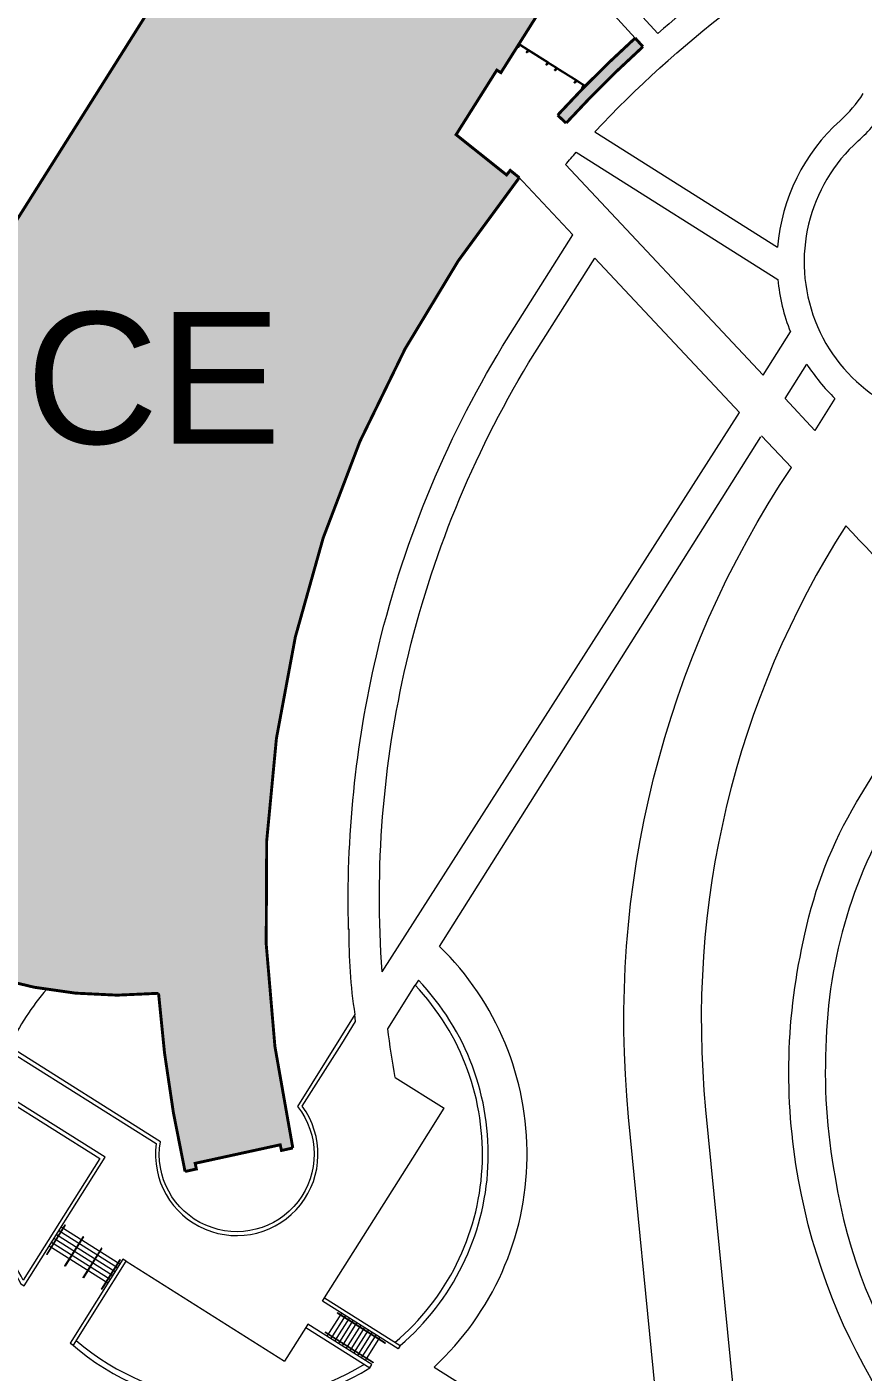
# Model space of a CAD drawing. Header units: feet. Extents: x 6763715 to 6770513, y 1886699 to 1891873.
# Drawn here: x 6766711 to 6766927, y 1889527.2 to 1889874.7 of the extents above; entities that cross this region are included whole.
import ezdxf

# ---------------------------------------------------------------- set-up
doc = ezdxf.new("R2010")
doc.units = ezdxf.units.FT
doc.header["$LTSCALE"] = 48
doc.header["$MEASUREMENT"] = 0
doc.linetypes.add('PHANTOM2', pattern=[1.25, 0.625, -0.125, 0.125, -0.125, 0.125, -0.125])
doc.layers.get('0').update_dxf_attribs({"lineweight": 0})
doc.layers.add('A-WALL', color=5, linetype='Continuous')
doc.layers.add('C-BLDG', color=7, linetype='Continuous')
for name, color, linetype, lineweight in [('C-BLDG-HTCH', 253, 'Continuous', 0), ('C-BLDG-IDEN', 7, 'Continuous', 50), ('C-PROP', 7, 'PHANTOM2', 0), ('C-ROAD', 5, 'Continuous', 0), ('L-SITE-WALK', 6, 'Continuous', 0), ('L-SITE-WALL', 32, 'Continuous', 0)]:
    doc.layers.add(name, color=color, linetype=linetype, lineweight=lineweight)
doc.styles.add('Campus_Base_Map_NEW$0$STANDARD', font='arial.ttf', dxfattribs={"height": 3.8})

# ---------------------------------------------------------------- blocks, each defined once
blk = doc.blocks.new('*U69')
at = {"color": 0, "linetype": 'ByBlock'}
for points in [[(-0.5, 0), (0.5, 0, -0.414213562373095), (1, -0.5), (1, -7.5, -0.414213562373095), (0.5, -8), (-0.5, -8, -0.414213562373095), (-1, -7.5), (-1, -0.5, -0.414213562373095)], [(-0.5000000000000001, -0.25), (0.4999999999999998, -0.25, -0.4142135623730951), (0.75, -0.5), (0.75, -7.5, -0.4142135623730951), (0.5, -7.75), (-0.5, -7.75, -0.4142135623730951), (-0.75, -7.5), (-0.75, -0.5, -0.4142135623730951)]]:
    blk.add_lwpolyline(points, format="xyb", close=True, dxfattribs=at)

msp = doc.modelspace()

# ---------------------------------------------------------------- hatches: boundary and pattern name
at = {"layer": 'C-BLDG-HTCH'}
h = msp.add_hatch(color=256, dxfattribs=at)
edge = h.paths.add_edge_path(flags=17)
edge.add_line((6766850.27598465, 1889849.813827736), (6766848.073580117, 1889851.850879895))
edge.add_arc((6767069.450795732, 1889649.237386891), 300.1001485182415, 132.1374140278411, 137.533973181495, ccw=False)
edge.add_line((6766868.110309579, 1889871.77301949), (6766870.122915232, 1889869.548304205))
edge.add_arc((6767069.454552049, 1889649.23355339), 297.1055214281985, 132.1374865526751, 137.5369500537869)
edge = h.paths.add_edge_path()
edge.add_line((6766813.801168502, 1889969.197551521), (6766814.868024173, 1889970.889242681))
edge.add_line((6766814.868024172, 1889970.88924268), (6766866.605578781, 1889938.261240071))
edge.add_line((6766866.605578782, 1889938.261240072), (6766865.53872311, 1889936.569548912))
edge.add_line((6766865.538723109, 1889936.569548912), (6766875.829846115, 1889930.079509117))
edge.add_line((6766875.829846116, 1889930.079509117), (6766833.422332947, 1889862.834785169))
edge.add_line((6766833.422332947, 1889862.834785169), (6766832.365024266, 1889863.50157104))
edge.add_line((6766832.365024266, 1889863.501571041), (6766821.844091404, 1889846.818743763))
edge.add_line((6766821.844091404, 1889846.818743763), (6766834.888947013, 1889836.414863637))
edge.add_line((6766834.888947012, 1889836.414863637), (6766835.832054717, 1889837.597374746))
edge.add_line((6766835.832054717, 1889837.597374746), (6766838.169631819, 1889835.717005127))
edge.add_arc((6767069.133289323, 1889649.648840728), 296.589906925715, 141.1445033920521, 192.5739488538867)
edge.add_line((6766779.656840385, 1889585.081369039), (6766776.725585005, 1889584.442656914))
edge.add_line((6766776.725585004, 1889584.442656914), (6766776.402662779, 1889585.907489527))
edge.add_line((6766776.40266278, 1889585.907489527), (6766754.421824355, 1889581.117927995))
edge.add_line((6766754.421824355, 1889581.117927995), (6766754.741176667, 1889579.652317507))
edge.add_line((6766754.741176667, 1889579.652317507), (6766751.809927098, 1889579.01360665))
edge.add_arc((6767069.054455036, 1889649.673546319), 325.0183342223041, 184.3469887031011, 192.5565404927277, ccw=False)
edge.add_arc((6766734.446754383, 1889739.635344699), 115.0793024872632, 237.7626674252291, 275.24720100839306, ccw=False)
edge.add_line((6766673.060287181, 1889642.296002676), (6766648.833772982, 1889603.880515944))
edge.add_line((6766648.833772982, 1889603.880515944), (6766639.705689438, 1889609.637091336))
edge.add_line((6766639.705689439, 1889609.637091336), (6766637.03855026, 1889605.407863438))
edge.add_line((6766637.03855026, 1889605.407863437), (6766598.200140729, 1889629.901091559))
edge.add_line((6766598.200140728, 1889629.901091559), (6766600.867279906, 1889634.130319457))
edge.add_line((6766600.867279907, 1889634.130319457), (6766591.73919637, 1889639.886894844))
edge.add_line((6766591.739196369, 1889639.886894844), (6766613.076309998, 1889673.720718348))
edge.add_line((6766613.076309999, 1889673.720718348), (6766614.498784217, 1889675.976306467))
edge.add_line((6766614.498784216, 1889675.976306467), (6766609.141762337, 1889679.35468268))
edge.add_line((6766609.141762337, 1889679.354682681), (6766608.052680299, 1889677.627747629))
edge.add_line((6766608.0526803, 1889677.627747629), (6766583.558402062, 1889693.0749287))
edge.add_line((6766583.558402062, 1889693.0749287), (6766592.393300595, 1889707.084246118))
edge.add_line((6766592.393300595, 1889707.084246118), (6766594.137732857, 1889705.984129562))
edge.add_line((6766594.137732857, 1889705.984129562), (6766596.598452133, 1889709.924821867))
edge.add_line((6766596.598452133, 1889709.924821867), (6766624.722817505, 1889692.188346416))
edge.add_line((6766624.722817505, 1889692.188346416), (6766683.310974996, 1889785.090386219))
edge.add_line((6766683.310974995, 1889785.090386219), (6766677.953952909, 1889788.468762105))
edge.add_line((6766677.95395291, 1889788.468762105), (6766676.86487108, 1889786.741827381))
edge.add_line((6766676.864871079, 1889786.741827381), (6766652.370592841, 1889802.189008453))
edge.add_line((6766652.370592842, 1889802.189008452), (6766661.205491373, 1889816.19832587))
edge.add_line((6766661.205491373, 1889816.198325871), (6766662.932426099, 1889815.10924404))
edge.add_line((6766662.932426099, 1889815.10924404), (6766665.410642914, 1889819.038901619))
edge.add_line((6766665.410642913, 1889819.038901619), (6766693.535008286, 1889801.302426175))
edge.add_line((6766693.535008286, 1889801.302426175), (6766752.123165751, 1889894.204465971))
edge.add_line((6766752.123165751, 1889894.204465971), (6766746.766143906, 1889897.582842163))
edge.add_line((6766746.766143907, 1889897.582842163), (6766745.677061871, 1889895.855907111))
edge.add_line((6766745.677061871, 1889895.855907111), (6766721.182783633, 1889911.303088182))
edge.add_line((6766721.182783632, 1889911.303088182), (6766730.017682162, 1889925.3124056))
edge.add_line((6766730.017682162, 1889925.3124056), (6766731.744616887, 1889924.223323769))
edge.add_line((6766731.744616887, 1889924.223323768), (6766734.2228337, 1889928.152981348))
edge.add_line((6766734.222833701, 1889928.152981348), (6766762.347199077, 1889910.416505905))
edge.add_line((6766762.347199077, 1889910.416505905), (6766803.510047302, 1889975.687590177))
edge.add_line((6766803.510047302, 1889975.687590177), (6766813.801168502, 1889969.197551521))

# ---------------------------------------------------------------- linework, layer by layer
at = {"layer": 'A-WALL'}
for points in [[(6766838.25683535, 1889870.03209005), (6766838.327322481, 1889869.98763773), (6766838.332879023, 1889869.996448622), (6766838.271202782, 1889870.035344401), (6766838.304542022, 1889870.08820975), (6766838.366218262, 1889870.049313971), (6766838.371774802, 1889870.058124862), (6766838.30128767, 1889870.102577182)], [(6766840.435427793, 1889868.682802964), (6766838.285570214, 1889870.038598754), (6766838.307796372, 1889870.073842319), (6766840.457653953, 1889868.71804653), (6766840.435427792, 1889868.682802963)], [(6766840.44193643, 1889868.654068141), (6766840.371449296, 1889868.698520461), (6766840.377005838, 1889868.707331353), (6766840.438682077, 1889868.668435574), (6766840.472021316, 1889868.721300922), (6766840.410345078, 1889868.760196702), (6766840.415901616, 1889868.769007592), (6766840.486388749, 1889868.724555273)], [(6766840.44193643, 1889868.654068141), (6766840.512423562, 1889868.609615821), (6766840.517980102, 1889868.618426713), (6766840.456303862, 1889868.657322492), (6766840.489643102, 1889868.710187841), (6766840.551319342, 1889868.671292062), (6766840.556875882, 1889868.680102953), (6766840.486388749, 1889868.724555273)], [(6766845.510501274, 1889865.482236103), (6766840.470671363, 1889868.660576956), (6766840.492897523, 1889868.695820522), (6766845.532727432, 1889865.517479668), (6766845.510501273, 1889865.482236101)], [(6766845.517009905, 1889865.453501127), (6766845.446522773, 1889865.497953447), (6766845.452079313, 1889865.506764338), (6766845.513755553, 1889865.467868559), (6766845.547094793, 1889865.520733908), (6766845.485418553, 1889865.559629687), (6766845.490975091, 1889865.568440578), (6766845.561462225, 1889865.523988258)], [(6766845.517009905, 1889865.453501127), (6766845.587497038, 1889865.409048806), (6766845.593053577, 1889865.417859698), (6766845.531377338, 1889865.456755478), (6766845.564716578, 1889865.509620827), (6766845.626392816, 1889865.470725046), (6766845.631949358, 1889865.479535937), (6766845.561462225, 1889865.523988258)], [(6766847.766089485, 1889864.059761873), (6766845.545744838, 1889865.460009942), (6766845.567970999, 1889865.495253507), (6766847.788315644, 1889864.095005439), (6766847.766089484, 1889864.059761872)], [(6766847.772598116, 1889864.031026898), (6766847.702110984, 1889864.075479218), (6766847.707667524, 1889864.08429011), (6766847.769343765, 1889864.04539433), (6766847.802683005, 1889864.098259679), (6766847.741006764, 1889864.137155458), (6766847.746563304, 1889864.145966349), (6766847.817050437, 1889864.101514029)], [(6766847.772598116, 1889864.031026898), (6766847.843085249, 1889863.986574577), (6766847.848641789, 1889863.995385469), (6766847.786965549, 1889864.034281249), (6766847.820304789, 1889864.087146598), (6766847.881981028, 1889864.048250818), (6766847.887537569, 1889864.057061709), (6766847.817050437, 1889864.101514029)], [(6766852.841162959, 1889860.859194857), (6766847.801333049, 1889864.037535712), (6766847.82355921, 1889864.072779278), (6766852.86338912, 1889860.894438423)], [(6766852.847671593, 1889860.830459883), (6766852.77718446, 1889860.874912203), (6766852.782741, 1889860.883723095), (6766852.84441724, 1889860.844827315), (6766852.87775648, 1889860.897692664), (6766852.81608024, 1889860.936588444), (6766852.821636778, 1889860.945399335), (6766852.892123912, 1889860.900947015)], [(6766852.847671593, 1889860.830459883), (6766852.918158725, 1889860.786007563), (6766852.923715265, 1889860.794818454), (6766852.862039024, 1889860.833714235), (6766852.895378264, 1889860.886579583), (6766852.957054505, 1889860.847683803), (6766852.962611044, 1889860.856494694), (6766852.892123912, 1889860.900947015)], [(6766852.898632685, 1889860.872212264), (6766854.87163486, 1889859.627949356), (6766854.849408699, 1889859.59270579), (6766852.876406525, 1889860.836968698)], [(6766854.855917336, 1889859.563970814), (6766854.785430204, 1889859.608423133), (6766854.790986744, 1889859.617234025), (6766854.852662984, 1889859.578338246), (6766854.886002224, 1889859.631203595), (6766854.824325983, 1889859.670099374), (6766854.829882522, 1889859.678910265), (6766854.900369655, 1889859.634457945)]]:
    msp.add_lwpolyline(points, close=True, dxfattribs=at)
at = {"layer": 'C-BLDG', "const_width": 0.75}
msp.add_lwpolyline([(6766875.829846116, 1889930.079509117), (6766833.422332947, 1889862.834785169), (6766832.365024266, 1889863.501571041), (6766821.844091404, 1889846.818743763), (6766834.888947012, 1889836.414863637), (6766835.832054717, 1889837.597374746), (6766838.16963182, 1889835.717005127, 0.2282474867574187), (6766779.656840385, 1889585.081369039), (6766776.725585004, 1889584.442656914), (6766776.40266278, 1889585.907489527), (6766754.421824355, 1889581.117927995), (6766754.741176667, 1889579.652317507), (6766751.809927098, 1889579.01360665, -0.03583625615234903), (6766744.971098596, 1889625.038293952, -0.1650313444693748), (6766673.060287181, 1889642.296002676)], format="xyb", dxfattribs=at)
msp.add_lwpolyline([(6766693.535008286, 1889801.302426175), (6766752.123165751, 1889894.204465971)], dxfattribs=at)
msp.add_lwpolyline([(6766850.27598465, 1889849.813827736), (6766848.073580118, 1889851.850879895, -0.02355128427090868), (6766868.110309579, 1889871.77301949), (6766870.122915232, 1889869.548304205, 0.02356396391010762)], format="xyb", close=True, dxfattribs=at)
at = {"layer": 'C-PROP', "ltscale": 0.02, "const_width": 6, "elevation": -178.8009999999999}
msp.add_lwpolyline([(6769012.672318948, 1888295.374669329, 0.1361048893769301), (6767938.827147607, 1887977.763884334, -0.2823868537519414), (6765535.011960359, 1887963.210487848), (6765125.199023341, 1887960.525005917), (6765008.259637998, 1888061.176182), (6763829.051106414, 1890965.3305025), (6763828.781101809, 1890985.958502438), (6763983.434002401, 1891051.428890646), (6764153.834987686, 1890819.547933312), (6764199.850891613, 1890841.999908577), (6764151.795092961, 1891122.836158444, -0.01647219109543954), (6764351.863703489, 1891197.559898398, -0.0003431867193823084), (6765614.041232214, 1891619.044375816, -0.1515732919274202), (6766084.71670162, 1891639.018791427, -4.006424607498245e-05), (6767109.798489642, 1891365.369470985), (6767424.223199004, 1891242.168853522)], format="xyb", dxfattribs=at)
at = {"layer": 'C-ROAD', "lineweight": 0}
for centre, radius, start, end in [((6766899.093951296, 1889875.02928906), 40, 311.8213754707047, 327.7626437324351), ((6766953.772412434, 1889813.920648998), 42, 131.8213754707047, 49.25987355155157)]:
    msp.add_arc(centre, radius, start, end, dxfattribs=at)
at = {"layer": 'L-SITE-WALK', "lineweight": 0}
for p, q in [((6766850.097779039, 1889839.081838266), (6766901.173480918, 1889784.674280402)), ((6766837.809588761, 1889836.067009922), (6766851.995215051, 1889820.964138647)), ((6766833.824752677, 1889792.151609057), (6766852.004542866, 1889820.978929572)), ((6766840.592647547, 1889787.883473578), (6766857.662912892, 1889814.951443254)), ((6766857.654809499, 1889814.938593868), (6766895.110755132, 1889775.060740477)), ((6766906.830905975, 1889778.64780069), (6766914.546051096, 1889770.429368263)), ((6766900.768180195, 1889769.034260765), (6766908.474222817, 1889760.825524629)), ((6766806.093695358, 1889603.3009618), (6766818.727206444, 1889595.333707922)), ((6766810.626677524, 1889582.488865307), (6766818.727206444, 1889595.333707922)), ((6766787.843544843, 1889546.362119085), (6766810.626677524, 1889582.488865307)), ((6766720.775038779, 1889565.210643277), (6766715.97418827, 1889557.598033111)), ((6766720.880769477, 1889565.143964799), (6766716.079918969, 1889557.531354631)), ((6766720.880769476, 1889565.143964799), (6766720.775038779, 1889565.210643279)), ((6766725.509456987, 1889562.224908635), (6766720.70860648, 1889554.612298467)), ((6766725.615187684, 1889562.158230156), (6766720.814337175, 1889554.545619988)), ((6766725.615187682, 1889562.158230157), (6766725.509456985, 1889562.224908636)), ((6766716.079918969, 1889557.531354631), (6766715.97418827, 1889557.598033111)), ((6766730.243875192, 1889559.239173991), (6766725.443024687, 1889551.626563823)), ((6766730.34960589, 1889559.172495513), (6766725.548755379, 1889551.559885345)), ((6766730.349605888, 1889559.172495514), (6766730.243875191, 1889559.239173993)), ((6766720.814337177, 1889554.545619988), (6766720.708606478, 1889554.612298468)), ((6766734.978293367, 1889556.253439293), (6766730.177442894, 1889548.64082918)), ((6766735.084024062, 1889556.186760813), (6766730.283173591, 1889548.574150701)), ((6766735.084024062, 1889556.186760813), (6766734.978293368, 1889556.253439293)), ((6766725.548755382, 1889551.559885345), (6766725.443024682, 1889551.626563824)), ((6766730.283173589, 1889548.574150701), (6766730.177442891, 1889548.640829181)), ((6766791.177950282, 1889542.485921244), (6766791.1112718, 1889542.380190549)), ((6766803.517006958, 1889534.556582274), (6766791.111271802, 1889542.38019055)), ((6766803.583685437, 1889534.662312972), (6766791.177950282, 1889542.485921244)), ((6766788.044061737, 1889537.516578473), (6766787.977383257, 1889537.410847777)), ((6766800.383118417, 1889529.587239499), (6766787.977383263, 1889537.410847777)), ((6766800.449796895, 1889529.692970198), (6766788.04406174, 1889537.516578474)), ((6766803.58368544, 1889534.662312971), (6766803.517006961, 1889534.556582273)), ((6766800.449796897, 1889529.692970196), (6766800.383118418, 1889529.587239499))]:
    msp.add_line(p, q, dxfattribs=at)
for points in [[(6766857.697574506, 1889847.525738153, -0.08150867539619554), (6766932.018054084, 1889904.693842192)], [(6766850.097779039, 1889839.081838266, -0.003669336774692953), (6766852.901288826, 1889842.274746915)], [(6766794.054550582, 1889641.498882097, -0.06360541449402615), (6766801.237255992, 1889712.191202917, -0.07898537970475975), (6766833.824752677, 1889792.151609057)], [(6766802.72251156, 1889630.540598365, -0.07540844449483833), (6766809.0277714, 1889710.372447975, -0.07884961382159182), (6766840.592647547, 1889787.883473578)], [(6766873.576182768, 1889511.717902058, 0.01098772343837722), (6766873.406933581, 1889522.070086187), (6766866.424671635, 1889593.00425216, -0.1735227909749589), (6766908.474222817, 1889760.825524629)], [(6766950.485638345, 1889716.297337294, -0.003854445138839357), (6766922.558042685, 1889745.822965353, 0.168471169809142), (6766886.328479559, 1889594.963443452), (6766893.368139211, 1889523.446162893, -0.03946386918285753), (6766891.830554982, 1889483.190443232), (6766891.830554982, 1889483.190443232), (6766939.941512988, 1889452.688047365)], [(6766951.568163278, 1889682.913158924), (6766951.568280574, 1889682.913342344), (6766946.292815749, 1889686.280648326), (6766961.215335773, 1889710.082376458), (6766958.994015005, 1889711.475035996), (6766938.384115487, 1889677.780239474, 0.1404819226251828), (6766917.493559812, 1889613.288766209, 0.0613142370081385), (6766919.769927787, 1889577.531629401, 0.2213087882214971), (6766983.61295818, 1889482.8111437), (6766998.624142, 1889507.691573999), (6766970.119594419, 1889526.023504974)], [(6766939.941512497, 1889452.688047674, -0.06075364096660779), (6766955.643897109, 1889439.762271726), (6766977.750686744, 1889473.272725918), (6766976.666434349, 1889474.0482537, -0.2006260994529115), (6766910.324689325, 1889576.85724457, -0.1031991325356812), (6766911.970028774, 1889640.272766379, -0.08237193750051428), (6766925.297681124, 1889674.411618063), (6766936.135780603, 1889692.159649011)], [(6766806.093695358, 1889603.3009618, -0.01191599496454313), (6766804.183031008, 1889615.881170409)]]:
    msp.add_lwpolyline(points, format="xyb", dxfattribs=at)
for points in [[(6766873.949602862, 1889872.950379761), (6766861.010206287, 1889887.074406505)], [(6766868.110309579, 1889871.77301949), (6766857.302335039, 1889883.720052497)], [(6766838.304542022, 1889870.08820975), (6766855.244490283, 1889859.417685316)], [(6766857.691017331, 1889847.5298734), (6766904.921806482, 1889817.744037493)], [(6766852.901288826, 1889842.274746915), (6766904.978380291, 1889809.432617273)], [(6766901.173480925, 1889784.674280414), (6766908.22438062, 1889795.854747474)], [(6766906.830905983, 1889778.647800704), (6766912.459248135, 1889787.572547446)], [(6766919.740802085, 1889778.666578338), (6766914.546051096, 1889770.429368263)], [(6766802.72251156, 1889630.540598365), (6766895.110755132, 1889775.060740477)], [(6766817.595356096, 1889637.148819261), (6766900.614883581, 1889768.791181468)], [(6766804.183031008, 1889615.881170409), (6766811.2722739, 1889627.122440255)], [(6766734.351186614, 1889554.087381632), (6766719.196355715, 1889563.644691885)], [(6766734.973519078, 1889555.07420147), (6766719.818688193, 1889564.631511723)], [(6766732.484189186, 1889551.12692209), (6766717.329358293, 1889560.684232355)], [(6766733.10652167, 1889552.113741932), (6766717.951690779, 1889561.671052199)], [(6766733.728854135, 1889553.100561779), (6766718.57402325, 1889562.657872032)], [(6766731.861856715, 1889550.140102256), (6766716.707025831, 1889559.697412516)], [(6766736.619471068, 1889555.809485944), (6766777.530606711, 1889530.009104557)], [(6766788.556514957, 1889536.454497292), (6766792.290509799, 1889542.375416344)], [(6766789.543334797, 1889535.832164811), (6766793.277329647, 1889541.753083866)], [(6766790.530154642, 1889535.209832343), (6766794.264149496, 1889541.130751395)], [(6766791.516974483, 1889534.587499865), (6766795.250969319, 1889540.508418924)], [(6766792.503794322, 1889533.965167391), (6766796.237789167, 1889539.886086446)], [(6766783.04269434, 1889538.749508861), (6766777.530606711, 1889530.009104557)], [(6766793.490614178, 1889533.342834922), (6766797.224609027, 1889539.26375397)], [(6766794.477434015, 1889532.720502438), (6766798.211428853, 1889538.641421495)], [(6766795.464253843, 1889532.098169975), (6766799.198248707, 1889538.019089025)], [(6766796.451073695, 1889531.475837487), (6766800.185068542, 1889537.396756544)], [(6766797.437893552, 1889530.853505011), (6766801.17188839, 1889536.774424067)], [(6766798.424713378, 1889530.231172545), (6766802.158708239, 1889536.152091607)], [(6766816.165996427, 1889528.500721682), (6766863.613156494, 1889498.578432662)]]:
    msp.add_lwpolyline(points, dxfattribs=at)
for centre, radius, start, end in [((6767069.050089635, 1889649.655898305), 296.5208683856187, 119.1221684349952, 131.1448904594937), ((6766899.093951296, 1889875.02928906), 33, 311.8213754707047, 327.7626437324351), ((6766953.772412434, 1889813.920648998), 49, 131.8213754707047, 175.5247577790308), ((6766953.772412434, 1889813.920648998), 49, 185.2552276810876, 201.6349640533489), ((6766953.772412434, 1889813.920648998), 49, 212.5283164762715, 226.0108101911686), ((6766924.495855693, 1889639.560605268), 130.360199601202, 179.0733277927242, 188.815385813008), ((6766765.257290604, 1889583.503920755), 74.94696949207776, 312.7860791804392, 45.70645886403931), ((6766765.166268617, 1889583.459111514), 65, 139.0391324977873, 154.6384455667315)]:
    msp.add_arc(centre, radius, start, end, dxfattribs=at)
at = {"layer": 'L-SITE-WALL', "lineweight": 0}
for points in [[(6766812.097458618, 1889628.430918291), (6766811.2722739, 1889627.122440255)], [(6766736.619562888, 1889555.809506396), (6766735.773625487, 1889556.342913779), (6766722.11027904, 1889534.67722552), (6766722.956124617, 1889534.143797684), (6766736.619471068, 1889555.809485944)]]:
    msp.add_lwpolyline(points, dxfattribs=at)
for points in [[(6766780.890347907, 1889595.818453341, -1.532648862202291), (6766745.431414006, 1889586.704957062), (6766706.430780286, 1889611.300490964), (6766706.006010305, 1889610.386120914), (6766744.346790941, 1889586.206719434, 1.479064467455324), (6766782.105729079, 1889595.870988083), (6766792.2837772, 1889612.010110292), (6766795.896515971, 1889617.738756079), (6766795.675506512, 1889619.583136031), (6766780.890348764, 1889595.818452273)], [(6766705.174185798, 1889597.905968613), (6766729.819173254, 1889582.363743619), (6766710.023450144, 1889550.97419854, -0.03669736256827381), (6766705.866718128, 1889559.384990303), (6766704.940162128, 1889559.008833452, 0.03867821128222174), (6766709.424635554, 1889550.024543426), (6766710.270481128, 1889549.491115596), (6766731.198446672, 1889582.676161352), (6766705.707613633, 1889598.751814192)]]:
    msp.add_lwpolyline(points, format="xyb", dxfattribs=at)
for points in [[(6766787.31011701, 1889545.516273505), (6766787.843544843, 1889546.362119085), (6766807.386177564, 1889534.037665886), (6766806.852749722, 1889533.191820294)], [(6766783.576122173, 1889539.595354441), (6766783.04269434, 1889538.749508861), (6766799.582976708, 1889528.318471292), (6766800.116404545, 1889529.164316872)]]:
    msp.add_lwpolyline(points, close=True, dxfattribs=at)
at = {"layer": 'L-SITE-WALL'}
for radius, start, end in [(63.5000000007114, 310.0858127481932, 43.44133270032668), (65.0000000007114, 310.5067106023444, 43.7786318877763), (65.0000000007114, 228.9302142072958, 301.9708512151379), (63.5000000007114, 229.2524240841925, 301.3149848557414)]:
    msp.add_arc((6766765.166268617, 1889583.459111514), radius, start, end, dxfattribs=at)

# ---------------------------------------------------------------- block references
at = {"layer": 'A-WALL', "xscale": 0.0833333333333333, "yscale": 0.0833333333333333, "zscale": 0.0833333333333333, "rotation": 147.7626461948197}
for p in [(6766837.901216792, 1889869.468192997), (6766840.086317943, 1889868.0901712), (6766845.161391418, 1889864.889604186), (6766847.41697963, 1889863.467129957), (6766852.492053106, 1889860.266562941), (6766854.500298848, 1889859.000073872)]:
    msp.add_blockref('*U69', p, dxfattribs=at)

# ---------------------------------------------------------------- texts
at = {"layer": 'C-BLDG-IDEN', "insert": (6766710.65500128, 1889800.988599486), "char_height": 34, "width": 2422.980191629224, "attachment_point": 1, "rotation": 359.9999999988104, "style": 'Campus_Base_Map_NEW$0$STANDARD'}
msp.add_mtext('CE', dxfattribs=at)

doc.saveas('drawing.dxf')
